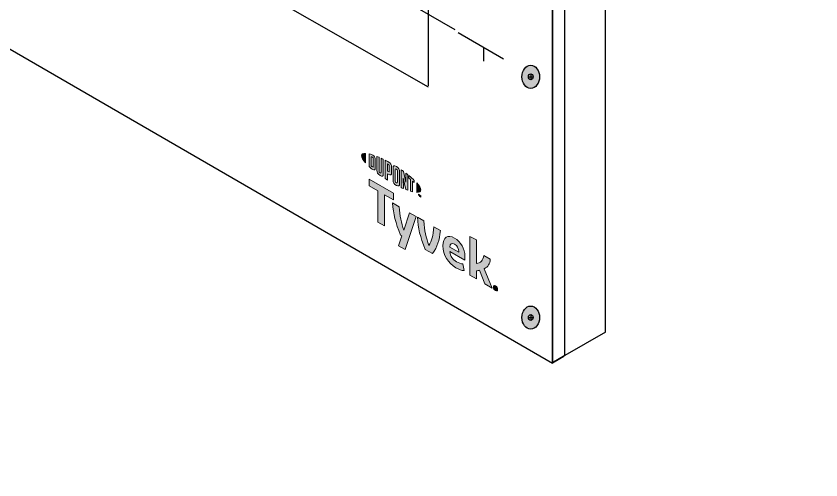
# Model space of a CAD drawing. Extents: x -1140 to 5605, y -816 to 2382.
# Drawn here: x 3207.4 to 3541.5, y -184.6 to 8 of the extents above; entities that cross this region are included whole.
import ezdxf

# ---------------------------------------------------------------- set-up
doc = ezdxf.new("R2010")
doc.units = 0
doc.header["$MEASUREMENT"] = 0
for name, pattern in [('AI-Linetype-57', [13.504076, 9.002717, -4.501359]), ('AI-Linetype-58', [13.504076, 9.002717, -4.501359]), ('AI-Linetype-59', [27, 18, -9])]:
    doc.linetypes.add(name, pattern=pattern)
for name, color, linetype, lineweight in [('G-ANNO-TTLB', 7, 'Continuous', 0), ('TYVEK', 7, 'Continuous', 0), ('wall scratch', 7, 'Continuous', 0), ('X-REF - TRACED', 7, 'Continuous', 0)]:
    doc.layers.add(name, color=color, linetype=linetype, lineweight=lineweight)

# ---------------------------------------------------------------- blocks, each defined once
blk = doc.blocks.new('Block_41')
at = {"layer": 'wall scratch', "color": 18, "lineweight": 25, "true_color": 0x000000}
for points in [[(3161.54, 19.86)], [(3430.41, -135.8)]]:
    blk.add_lwpolyline(points, dxfattribs=at)
blk = doc.blocks.new('Block_268')
at = {"layer": 'TYVEK', "color": 2, "lineweight": 25, "true_color": 0xffff00}
for points in [[(3252.23, 4.91)], [(3366.66, -59.93)]]:
    blk.add_lwpolyline(points, dxfattribs=at)
blk = doc.blocks.new('Block_269')
at = {"layer": 'TYVEK', "color": 1, "lineweight": 25, "true_color": 0xff0000}
for points in [[(3284.08, -13.48)], [(3366.66, -61.16)]]:
    blk.add_lwpolyline(points, dxfattribs=at)
blk = doc.blocks.new('Block_271')
at = {"layer": 'TYVEK', "color": 1, "lineweight": 25, "true_color": 0xff0000}
for points in [[(3284.08, -13.48)], [(3366.66, -61.16)]]:
    blk.add_lwpolyline(points, dxfattribs=at)
blk = doc.blocks.new('Block_272')
at = {"layer": 'TYVEK', "color": 18, "lineweight": 25, "true_color": 0x000000}
for points in [[(3339.89, 126.69)], [(3339.89, -44.75)]]:
    blk.add_lwpolyline(points, dxfattribs=at)
blk = doc.blocks.new('Block_273')
at = {"layer": 'TYVEK', "color": 4, "lineweight": 25, "true_color": 0x00ffff}
for points in [[(3304.63, -0.25)], [(3366.68, -36.02)]]:
    blk.add_lwpolyline(points, dxfattribs=at)
blk = doc.blocks.new('Block_274')
at = {"layer": 'TYVEK', "color": 4, "linetype": 'AI-Linetype-57', "lineweight": 25, "true_color": 0x00ffff}
blk.add_lwpolyline([(3387.63, -47.81)], dxfattribs=at)
at = {"layer": 'TYVEK', "color": 4, "linetype": 'AI-Linetype-58', "lineweight": 25, "true_color": 0x00ffff}
blk.add_lwpolyline([(3366.68, -59.78)], dxfattribs=at)
blk = doc.blocks.new('Block_275')
at = {"layer": 'TYVEK', "color": 4, "lineweight": 25, "true_color": 0x00ffff}
for points in [[(3304.63, -0.25)], [(3284.32, -11.86)]]:
    blk.add_lwpolyline(points, dxfattribs=at)
blk = doc.blocks.new('Block_277')
at = {"layer": 'TYVEK', "color": 4, "lineweight": 25, "true_color": 0x00ffff}
for points in [[(3252.43, 5.08)], [(3366.68, -59.78)]]:
    blk.add_lwpolyline(points, dxfattribs=at)
blk = doc.blocks.new('Block_278')
at = {"layer": 'TYVEK', "color": 2, "lineweight": 25, "true_color": 0xffff00}
for points in [[(3252.19, 4.91)], [(3366.66, -59.93)]]:
    blk.add_lwpolyline(points, dxfattribs=at)
blk = doc.blocks.new('Block_279')
at = {"layer": 'TYVEK', "color": 2, "lineweight": 25, "true_color": 0xffff00}
for points in [[(3257.11, 7.69)], [(3366.36, -55.39)]]:
    blk.add_lwpolyline(points, dxfattribs=at)
blk = doc.blocks.new('Block_280')
at = {"layer": 'TYVEK', "color": 1, "lineweight": 25, "true_color": 0xff0000}
for points in [[(3284.08, -13.48)], [(3366.66, -61.16)]]:
    blk.add_lwpolyline(points, dxfattribs=at)
blk = doc.blocks.new('Block_282')
at = {"layer": 'TYVEK', "color": 2, "lineweight": 25, "true_color": 0xffff00}
for points in [[(3256.15, 259.65)], [(3256.15, -41.76)]]:
    blk.add_lwpolyline(points, dxfattribs=at)
blk = doc.blocks.new('Block_283')
at = {"layer": 'TYVEK', "color": 1, "lineweight": 25, "true_color": 0xff0000}
for points in [[(3256.35, 283.74)], [(3256.35, -41.47)]]:
    blk.add_lwpolyline(points, dxfattribs=at)
blk = doc.blocks.new('Block_360')
at = {"layer": 'TYVEK', "true_color": 0x003b71, "transparency": 33554687}
h = blk.add_hatch(color=156, dxfattribs=at)
h.dxf.hatch_style = 2
edge = h.paths.add_edge_path()
edge.add_ellipse((3421.03, -117.21), major_axis=(0, 4.78), ratio=0.766948, start_angle=0, end_angle=360)
at = {"layer": 'TYVEK', "color": 18, "lineweight": 25, "true_color": 0x000000}
for p, q in [((3421.03, -115.95), (3421.03, -118.42)), ((3420.05, -117.18), (3422, -117.18))]:
    blk.add_line(p, q, dxfattribs=at)
for centre, major_axis, ratio in [((3421.03, -117.21), (0, 4.78), 0.766948), ((3421.03, -117.18), (0, 1.23), 0.788846)]:
    blk.add_ellipse(centre, major_axis=major_axis, ratio=ratio, dxfattribs=at)
blk = doc.blocks.new('Block_363')
at = {"layer": 'TYVEK', "true_color": 0x003b71, "transparency": 33554687}
h = blk.add_hatch(color=156, dxfattribs=at)
h.dxf.hatch_style = 2
edge = h.paths.add_edge_path()
edge.add_ellipse((3421.03, -17.25), major_axis=(0, 4.78), ratio=0.766948, start_angle=0, end_angle=360)
at = {"layer": 'TYVEK', "color": 18, "lineweight": 25, "true_color": 0x000000}
for p, q in [((3421.03, -15.99), (3421.03, -18.46)), ((3420.05, -17.22), (3422, -17.22))]:
    blk.add_line(p, q, dxfattribs=at)
blk.add_lwpolyline([(3420.52, -22.37)], dxfattribs=at)
for centre, major_axis, ratio in [((3421.03, -17.25), (0, 4.78), 0.766948), ((3421.03, -17.22), (0, 1.23), 0.788846)]:
    blk.add_ellipse(centre, major_axis=major_axis, ratio=ratio, dxfattribs=at)
blk = doc.blocks.new('Block_547')
at = {"layer": 'X-REF - TRACED', "true_color": 0x848484, "transparency": 33554687}
h = blk.add_hatch(color=252, dxfattribs=at)
h.dxf.hatch_style = 2
edge = h.paths.add_edge_path()
edge.add_spline(control_points=[(3350.77, -50.02), (3350.77, -50.74), (3351.38, -51.77), (3352.44, -52.97), (3352.44, -52.97), (3352.44, -49.02), (3352.44, -49.02), (3351.38, -48.98), (3350.77, -49.3), (3350.77, -50.02)], knot_values=[0, 0, 0, 0, 1, 1, 1, 2, 2, 2, 3, 3, 3, 3], degree=3, periodic=0)
h = blk.add_hatch(color=252, dxfattribs=at)
h.dxf.hatch_style = 2
edge = h.paths.add_edge_path()
edge.add_spline(control_points=[(3355.65, -54.45), (3355.65, -54.75), (3355.49, -54.76), (3355.3, -54.65), (3355.15, -54.57), (3354.93, -54.37), (3354.74, -54.21), (3354.74, -54.21), (3354.74, -50.44), (3354.74, -50.44), (3354.93, -50.49), (3355.15, -50.56), (3355.3, -50.64), (3355.49, -50.75), (3355.65, -50.95), (3355.65, -51.25), (3355.65, -51.25), (3355.65, -54.45), (3355.65, -54.45)], knot_values=[0, 0, 0, 0, 1, 1, 1, 2, 2, 2, 3, 3, 3, 4, 4, 4, 5, 5, 5, 6, 6, 6, 6], degree=3, periodic=0)
edge = h.paths.add_edge_path()
edge.add_spline(control_points=[(3355.43, -49.73), (3355.13, -49.56), (3354.7, -49.41), (3353.92, -49.24), (3353.92, -49.24), (3353.92, -54.46), (3353.92, -54.46), (3354.6, -55.09), (3355.13, -55.54), (3355.43, -55.71), (3356.11, -56.1), (3356.5, -55.85), (3356.5, -55.07), (3356.5, -55.07), (3356.5, -51.6), (3356.5, -51.6), (3356.5, -50.83), (3356.11, -50.13), (3355.43, -49.73)], knot_values=[0, 0, 0, 0, 1, 1, 1, 2, 2, 2, 3, 3, 3, 4, 4, 4, 5, 5, 5, 6, 6, 6, 6], degree=3, periodic=0)
h = blk.add_hatch(color=252, dxfattribs=at)
h.dxf.hatch_style = 2
edge = h.paths.add_edge_path()
edge.add_spline(control_points=[(3358.89, -56.93), (3358.89, -57.24), (3358.8, -57.37), (3358.47, -57.14), (3358.15, -56.91), (3358.06, -56.7), (3358.06, -56.34), (3358.06, -56.34), (3358.06, -50.66), (3358.06, -50.66), (3357.85, -50.56), (3357.37, -50.36), (3357.16, -50.27), (3357.16, -50.27), (3357.16, -56.02), (3357.16, -56.02), (3357.16, -56.94), (3357.55, -57.52), (3358.47, -58.18), (3359.31, -58.77), (3359.83, -58.58), (3359.83, -57.56), (3359.83, -57.56), (3359.83, -51.49), (3359.83, -51.49), (3359.65, -51.4), (3359.08, -51.12), (3358.89, -51.04), (3358.89, -51.04), (3358.89, -56.93), (3358.89, -56.93)], knot_values=[0, 0, 0, 0, 1, 1, 1, 2, 2, 2, 3, 3, 3, 4, 4, 4, 5, 5, 5, 6, 6, 6, 7, 7, 7, 8, 8, 8, 9, 9, 9, 10, 10, 10, 10], degree=3, periodic=0)
h = blk.add_hatch(color=252, dxfattribs=at)
h.dxf.hatch_style = 2
edge = h.paths.add_edge_path()
edge.add_spline(control_points=[(3362.31, -56.41), (3362.31, -56.74), (3362.21, -56.85), (3361.83, -56.63), (3361.83, -56.63), (3361.5, -56.44), (3361.5, -56.44), (3361.5, -56.44), (3361.5, -53.42), (3361.5, -53.42), (3361.65, -53.49), (3361.72, -53.54), (3361.81, -53.59), (3362.22, -53.83), (3362.31, -54.06), (3362.31, -54.39), (3362.31, -54.39), (3362.31, -56.41), (3362.31, -56.41)], knot_values=[0, 0, 0, 0, 1, 1, 1, 2, 2, 2, 3, 3, 3, 4, 4, 4, 5, 5, 5, 6, 6, 6, 6], degree=3, periodic=0)
edge = h.paths.add_edge_path()
edge.add_spline(control_points=[(3361.87, -52.55), (3361.7, -52.46), (3361.11, -52.14), (3360.56, -51.86), (3360.56, -51.86), (3360.56, -59.51), (3360.56, -59.51), (3360.75, -59.63), (3361.24, -59.94), (3361.5, -60.1), (3361.5, -60.1), (3361.5, -57.5), (3361.5, -57.5), (3361.5, -57.5), (3361.87, -57.71), (3361.87, -57.71), (3362.85, -58.28), (3363.26, -58.01), (3363.26, -57.04), (3363.26, -57.04), (3363.26, -54.78), (3363.26, -54.78), (3363.26, -53.83), (3362.8, -53.09), (3361.87, -52.55)], knot_values=[0, 0, 0, 0, 1, 1, 1, 2, 2, 2, 3, 3, 3, 4, 4, 4, 5, 5, 5, 6, 6, 6, 7, 7, 7, 8, 8, 8, 8], degree=3, periodic=0)
h = blk.add_hatch(color=252, dxfattribs=at)
h.dxf.hatch_style = 2
edge = h.paths.add_edge_path()
edge.add_spline(control_points=[(3365.66, -61.02), (3365.66, -61.32), (3365.57, -61.42), (3365.24, -61.24), (3364.9, -61.06), (3364.81, -60.84), (3364.81, -60.52), (3364.81, -60.52), (3364.81, -55.75), (3364.81, -55.75), (3364.81, -55.44), (3364.9, -55.32), (3365.24, -55.53), (3365.57, -55.73), (3365.66, -55.94), (3365.66, -56.24), (3365.66, -56.24), (3365.66, -61.02), (3365.66, -61.02)], knot_values=[0, 0, 0, 0, 1, 1, 1, 2, 2, 2, 3, 3, 3, 4, 4, 4, 5, 5, 5, 6, 6, 6, 6], degree=3, periodic=0)
edge = h.paths.add_edge_path()
edge.add_spline(control_points=[(3365.24, -54.46), (3364.37, -53.91), (3363.85, -54.05), (3363.85, -55.06), (3363.85, -55.06), (3363.85, -60.06), (3363.85, -60.06), (3363.85, -61.13), (3364.32, -61.83), (3365.24, -62.32), (3366.14, -62.79), (3366.61, -62.67), (3366.61, -61.54), (3366.61, -61.54), (3366.61, -56.76), (3366.61, -56.76), (3366.61, -55.68), (3366.19, -55.05), (3365.24, -54.46)], knot_values=[0, 0, 0, 0, 1, 1, 1, 2, 2, 2, 3, 3, 3, 4, 4, 4, 5, 5, 5, 6, 6, 6, 6], degree=3, periodic=0)
h = blk.add_hatch(color=252, dxfattribs=at)
h.dxf.hatch_style = 2
edge = h.paths.add_edge_path()
edge.add_spline(control_points=[(3369.21, -61.01), (3369.21, -61.01), (3368.17, -56.52), (3368.17, -56.52), (3367.89, -56.31), (3367.55, -56.07), (3367.28, -55.89), (3367.28, -55.89), (3367.28, -63.24), (3367.28, -63.24), (3367.47, -63.32), (3367.94, -63.54), (3368.19, -63.64), (3368.19, -63.64), (3368.11, -59.27), (3368.11, -59.27), (3368.11, -59.27), (3369.21, -64.07), (3369.21, -64.07), (3369.45, -64.16), (3369.79, -64.29), (3370.01, -64.37), (3370.01, -64.37), (3370.01, -57.91), (3370.01, -57.91), (3369.78, -57.73), (3369.35, -57.4), (3369.15, -57.24), (3369.15, -57.24), (3369.21, -61.01), (3369.21, -61.01)], knot_values=[0, 0, 0, 0, 1, 1, 1, 2, 2, 2, 3, 3, 3, 4, 4, 4, 5, 5, 5, 6, 6, 6, 7, 7, 7, 8, 8, 8, 9, 9, 9, 10, 10, 10, 10], degree=3, periodic=0)
h = blk.add_hatch(color=252, dxfattribs=at)
h.dxf.hatch_style = 2
edge = h.paths.add_edge_path()
edge.add_spline(control_points=[(3370.48, -59.31), (3370.71, -59.49), (3370.94, -59.68), (3371.16, -59.86), (3371.16, -59.86), (3371.16, -64.75), (3371.16, -64.75), (3371.37, -64.81), (3371.75, -64.91), (3372, -64.98), (3372, -64.98), (3372, -60.58), (3372, -60.58), (3372.24, -60.79), (3372.47, -61), (3372.68, -61.19), (3372.68, -61.19), (3372.68, -60.24), (3372.68, -60.24), (3372.02, -59.6), (3371.31, -58.97), (3370.48, -58.29), (3370.48, -58.29), (3370.48, -59.31), (3370.48, -59.31)], knot_values=[0, 0, 0, 0, 1, 1, 1, 2, 2, 2, 3, 3, 3, 4, 4, 4, 5, 5, 5, 6, 6, 6, 7, 7, 7, 8, 8, 8, 8], degree=3, periodic=0)
h = blk.add_hatch(color=252, dxfattribs=at)
h.dxf.hatch_style = 2
edge = h.paths.add_edge_path()
edge.add_spline(control_points=[(3375.37, -64.22), (3375.37, -64.95), (3374.76, -65.27), (3373.69, -65.23), (3373.69, -65.23), (3373.69, -61.29), (3373.69, -61.29), (3374.76, -62.48), (3375.37, -63.51), (3375.37, -64.22)], knot_values=[0, 0, 0, 0, 1, 1, 1, 2, 2, 2, 3, 3, 3, 3], degree=3, periodic=0)
h = blk.add_hatch(color=252, dxfattribs=at)
h.dxf.hatch_style = 2
edge = h.paths.add_edge_path()
edge.add_spline(control_points=[(3374.87, -66.31), (3374.87, -66.31), (3374.97, -66.37), (3374.97, -66.37), (3374.97, -66.37), (3375.12, -66.72), (3375.12, -66.72), (3375.12, -66.72), (3375.27, -66.54), (3375.27, -66.54), (3375.27, -66.54), (3375.37, -66.6), (3375.37, -66.6), (3375.37, -66.6), (3375.37, -67.17), (3375.37, -67.17), (3375.37, -67.17), (3375.28, -67.11), (3375.28, -67.11), (3375.28, -67.11), (3375.28, -66.71), (3375.28, -66.71), (3375.28, -66.71), (3375.13, -66.89), (3375.13, -66.89), (3375.13, -66.89), (3375.12, -66.89), (3375.12, -66.89), (3375.12, -66.89), (3374.97, -66.53), (3374.97, -66.53), (3374.97, -66.53), (3374.97, -66.93), (3374.97, -66.93), (3374.97, -66.93), (3374.87, -66.88), (3374.87, -66.88), (3374.87, -66.88), (3374.87, -66.31), (3374.87, -66.31)], knot_values=[0, 0, 0, 0, 1, 1, 1, 2, 2, 2, 3, 3, 3, 4, 4, 4, 5, 5, 5, 6, 6, 6, 7, 7, 7, 8, 8, 8, 9, 9, 9, 10, 10, 10, 11, 11, 11, 12, 12, 12, 13, 13, 13, 13], degree=3, periodic=0)
edge = h.paths.add_edge_path()
edge.add_spline(control_points=[(3374.52, -66.2), (3374.52, -66.2), (3374.37, -66.12), (3374.37, -66.12), (3374.37, -66.12), (3374.37, -66.02), (3374.37, -66.02), (3374.37, -66.02), (3374.77, -66.25), (3374.77, -66.25), (3374.77, -66.25), (3374.77, -66.35), (3374.77, -66.35), (3374.77, -66.35), (3374.61, -66.26), (3374.61, -66.26), (3374.61, -66.26), (3374.61, -66.73), (3374.61, -66.73), (3374.61, -66.73), (3374.52, -66.67), (3374.52, -66.67), (3374.52, -66.67), (3374.52, -66.2), (3374.52, -66.2)], knot_values=[0, 0, 0, 0, 1, 1, 1, 2, 2, 2, 3, 3, 3, 4, 4, 4, 5, 5, 5, 6, 6, 6, 7, 7, 7, 8, 8, 8, 8], degree=3, periodic=0)
at = {"layer": 'X-REF - TRACED'}
for points, knots in [([(3350.77, -50.02), (3350.77, -50.74), (3351.38, -51.77), (3352.44, -52.97), (3352.44, -52.97), (3352.44, -49.02), (3352.44, -49.02), (3351.38, -48.98), (3350.77, -49.3), (3350.77, -50.02)], [0, 0, 0, 0, 1, 1, 1, 2, 2, 2, 3, 3, 3, 3]), ([(3355.43, -49.73), (3355.13, -49.56), (3354.7, -49.41), (3353.92, -49.24), (3353.92, -49.24), (3353.92, -54.46), (3353.92, -54.46), (3354.6, -55.09), (3355.13, -55.54), (3355.43, -55.71), (3356.11, -56.1), (3356.5, -55.85), (3356.5, -55.07), (3356.5, -55.07), (3356.5, -51.6), (3356.5, -51.6), (3356.5, -50.83), (3356.11, -50.13), (3355.43, -49.73)], [0, 0, 0, 0, 1, 1, 1, 2, 2, 2, 3, 3, 3, 4, 4, 4, 5, 5, 5, 6, 6, 6, 6]), ([(3355.65, -54.45), (3355.65, -54.75), (3355.49, -54.76), (3355.3, -54.65), (3355.15, -54.57), (3354.93, -54.37), (3354.74, -54.21), (3354.74, -54.21), (3354.74, -50.44), (3354.74, -50.44), (3354.93, -50.49), (3355.15, -50.56), (3355.3, -50.64), (3355.49, -50.75), (3355.65, -50.95), (3355.65, -51.25), (3355.65, -51.25), (3355.65, -54.45), (3355.65, -54.45)], [0, 0, 0, 0, 1, 1, 1, 2, 2, 2, 3, 3, 3, 4, 4, 4, 5, 5, 5, 6, 6, 6, 6]), ([(3358.89, -56.93), (3358.89, -57.24), (3358.8, -57.37), (3358.47, -57.14), (3358.15, -56.91), (3358.06, -56.7), (3358.06, -56.34), (3358.06, -56.34), (3358.06, -50.66), (3358.06, -50.66), (3357.85, -50.56), (3357.37, -50.36), (3357.16, -50.27), (3357.16, -50.27), (3357.16, -56.02), (3357.16, -56.02), (3357.16, -56.94), (3357.55, -57.52), (3358.47, -58.18), (3359.31, -58.77), (3359.83, -58.58), (3359.83, -57.56), (3359.83, -57.56), (3359.83, -51.49), (3359.83, -51.49), (3359.65, -51.4), (3359.08, -51.12), (3358.89, -51.04), (3358.89, -51.04), (3358.89, -56.93), (3358.89, -56.93)], [0, 0, 0, 0, 1, 1, 1, 2, 2, 2, 3, 3, 3, 4, 4, 4, 5, 5, 5, 6, 6, 6, 7, 7, 7, 8, 8, 8, 9, 9, 9, 10, 10, 10, 10]), ([(3361.87, -52.55), (3361.7, -52.46), (3361.11, -52.14), (3360.56, -51.86), (3360.56, -51.86), (3360.56, -59.51), (3360.56, -59.51), (3360.75, -59.63), (3361.24, -59.94), (3361.5, -60.1), (3361.5, -60.1), (3361.5, -57.5), (3361.5, -57.5), (3361.5, -57.5), (3361.87, -57.71), (3361.87, -57.71), (3362.85, -58.28), (3363.26, -58.01), (3363.26, -57.04), (3363.26, -57.04), (3363.26, -54.78), (3363.26, -54.78), (3363.26, -53.83), (3362.8, -53.09), (3361.87, -52.55)], [0, 0, 0, 0, 1, 1, 1, 2, 2, 2, 3, 3, 3, 4, 4, 4, 5, 5, 5, 6, 6, 6, 7, 7, 7, 8, 8, 8, 8]), ([(3362.31, -56.41), (3362.31, -56.74), (3362.21, -56.85), (3361.83, -56.63), (3361.83, -56.63), (3361.5, -56.44), (3361.5, -56.44), (3361.5, -56.44), (3361.5, -53.42), (3361.5, -53.42), (3361.65, -53.49), (3361.72, -53.54), (3361.81, -53.59), (3362.22, -53.83), (3362.31, -54.06), (3362.31, -54.39), (3362.31, -54.39), (3362.31, -56.41), (3362.31, -56.41)], [0, 0, 0, 0, 1, 1, 1, 2, 2, 2, 3, 3, 3, 4, 4, 4, 5, 5, 5, 6, 6, 6, 6]), ([(3365.24, -54.46), (3364.37, -53.91), (3363.85, -54.05), (3363.85, -55.06), (3363.85, -55.06), (3363.85, -60.06), (3363.85, -60.06), (3363.85, -61.13), (3364.32, -61.83), (3365.24, -62.32), (3366.14, -62.79), (3366.61, -62.67), (3366.61, -61.54), (3366.61, -61.54), (3366.61, -56.76), (3366.61, -56.76), (3366.61, -55.68), (3366.19, -55.05), (3365.24, -54.46)], [0, 0, 0, 0, 1, 1, 1, 2, 2, 2, 3, 3, 3, 4, 4, 4, 5, 5, 5, 6, 6, 6, 6]), ([(3365.66, -61.02), (3365.66, -61.32), (3365.57, -61.42), (3365.24, -61.24), (3364.9, -61.06), (3364.81, -60.84), (3364.81, -60.52), (3364.81, -60.52), (3364.81, -55.75), (3364.81, -55.75), (3364.81, -55.44), (3364.9, -55.32), (3365.24, -55.53), (3365.57, -55.73), (3365.66, -55.94), (3365.66, -56.24), (3365.66, -56.24), (3365.66, -61.02), (3365.66, -61.02)], [0, 0, 0, 0, 1, 1, 1, 2, 2, 2, 3, 3, 3, 4, 4, 4, 5, 5, 5, 6, 6, 6, 6]), ([(3369.21, -61.01), (3369.21, -61.01), (3368.17, -56.52), (3368.17, -56.52), (3367.89, -56.31), (3367.55, -56.07), (3367.28, -55.89), (3367.28, -55.89), (3367.28, -63.24), (3367.28, -63.24), (3367.47, -63.32), (3367.94, -63.54), (3368.19, -63.64), (3368.19, -63.64), (3368.11, -59.27), (3368.11, -59.27), (3368.11, -59.27), (3369.21, -64.07), (3369.21, -64.07), (3369.45, -64.16), (3369.79, -64.29), (3370.01, -64.37), (3370.01, -64.37), (3370.01, -57.91), (3370.01, -57.91), (3369.78, -57.73), (3369.35, -57.4), (3369.15, -57.24), (3369.15, -57.24), (3369.21, -61.01), (3369.21, -61.01)], [0, 0, 0, 0, 1, 1, 1, 2, 2, 2, 3, 3, 3, 4, 4, 4, 5, 5, 5, 6, 6, 6, 7, 7, 7, 8, 8, 8, 9, 9, 9, 10, 10, 10, 10]), ([(3370.48, -59.31), (3370.71, -59.49), (3370.94, -59.68), (3371.16, -59.86), (3371.16, -59.86), (3371.16, -64.75), (3371.16, -64.75), (3371.37, -64.81), (3371.75, -64.91), (3372, -64.98), (3372, -64.98), (3372, -60.58), (3372, -60.58), (3372.24, -60.79), (3372.47, -61), (3372.68, -61.19), (3372.68, -61.19), (3372.68, -60.24), (3372.68, -60.24), (3372.02, -59.6), (3371.31, -58.97), (3370.48, -58.29), (3370.48, -58.29), (3370.48, -59.31), (3370.48, -59.31)], [0, 0, 0, 0, 1, 1, 1, 2, 2, 2, 3, 3, 3, 4, 4, 4, 5, 5, 5, 6, 6, 6, 7, 7, 7, 8, 8, 8, 8]), ([(3375.37, -64.22), (3375.37, -64.95), (3374.76, -65.27), (3373.69, -65.23), (3373.69, -65.23), (3373.69, -61.29), (3373.69, -61.29), (3374.76, -62.48), (3375.37, -63.51), (3375.37, -64.22)], [0, 0, 0, 0, 1, 1, 1, 2, 2, 2, 3, 3, 3, 3]), ([(3374.52, -66.2), (3374.52, -66.2), (3374.37, -66.12), (3374.37, -66.12), (3374.37, -66.12), (3374.37, -66.02), (3374.37, -66.02), (3374.37, -66.02), (3374.77, -66.25), (3374.77, -66.25), (3374.77, -66.25), (3374.77, -66.35), (3374.77, -66.35), (3374.77, -66.35), (3374.61, -66.26), (3374.61, -66.26), (3374.61, -66.26), (3374.61, -66.73), (3374.61, -66.73), (3374.61, -66.73), (3374.52, -66.67), (3374.52, -66.67), (3374.52, -66.67), (3374.52, -66.2), (3374.52, -66.2)], [0, 0, 0, 0, 1, 1, 1, 2, 2, 2, 3, 3, 3, 4, 4, 4, 5, 5, 5, 6, 6, 6, 7, 7, 7, 8, 8, 8, 8]), ([(3374.87, -66.31), (3374.87, -66.31), (3374.97, -66.37), (3374.97, -66.37), (3374.97, -66.37), (3375.12, -66.72), (3375.12, -66.72), (3375.12, -66.72), (3375.27, -66.54), (3375.27, -66.54), (3375.27, -66.54), (3375.37, -66.6), (3375.37, -66.6), (3375.37, -66.6), (3375.37, -67.17), (3375.37, -67.17), (3375.37, -67.17), (3375.28, -67.11), (3375.28, -67.11), (3375.28, -67.11), (3375.28, -66.71), (3375.28, -66.71), (3375.28, -66.71), (3375.13, -66.89), (3375.13, -66.89), (3375.13, -66.89), (3375.12, -66.89), (3375.12, -66.89), (3375.12, -66.89), (3374.97, -66.53), (3374.97, -66.53), (3374.97, -66.53), (3374.97, -66.93), (3374.97, -66.93), (3374.97, -66.93), (3374.87, -66.88), (3374.87, -66.88), (3374.87, -66.88), (3374.87, -66.31), (3374.87, -66.31)], [0, 0, 0, 0, 1, 1, 1, 2, 2, 2, 3, 3, 3, 4, 4, 4, 5, 5, 5, 6, 6, 6, 7, 7, 7, 8, 8, 8, 9, 9, 9, 10, 10, 10, 11, 11, 11, 12, 12, 12, 13, 13, 13, 13])]:
    blk.add_open_spline(points, degree=3, knots=knots, dxfattribs=at)
blk = doc.blocks.new('Block_551')
at = {"layer": 'X-REF - TRACED', "true_color": 0x848484, "transparency": 33554687}
h = blk.add_hatch(color=252, dxfattribs=at)
h.dxf.hatch_style = 2
h.paths.add_polyline_path([(3364.02, -65.55), (3353.92, -59.72), (3353.92, -62.46), (3357.57, -64.57), (3357.57, -77.57), (3360.37, -79.18), (3360.37, -66.19), (3364.02, -68.3)])
h = blk.add_hatch(color=252, dxfattribs=at)
h.dxf.hatch_style = 2
edge = h.paths.add_edge_path()
edge.add_spline(control_points=[(3380.81, -79.5), (3380.64, -83.24), (3379.89, -85.42), (3378.73, -87.29), (3377.61, -84.1), (3376.89, -81.08), (3376.67, -77.11), (3376.67, -77.11), (3373.95, -75.53), (3373.95, -75.53), (3374.24, -80.22), (3375.12, -83.63), (3377.24, -88.92), (3377.24, -88.92), (3380.24, -90.66), (3380.24, -90.66), (3382.28, -87.76), (3383.13, -85.35), (3383.52, -81.06), (3383.52, -81.06), (3380.81, -79.5), (3380.81, -79.5)], knot_values=[0, 0, 0, 0, 1, 1, 1, 2, 2, 2, 3, 3, 3, 4, 4, 4, 5, 5, 5, 6, 6, 6, 7, 7, 7, 7], degree=3, periodic=0)
h = blk.add_hatch(color=252, dxfattribs=at)
h.dxf.hatch_style = 2
edge = h.paths.add_edge_path()
edge.add_spline(control_points=[(3387.38, -87.94), (3387.38, -87.94), (3391.11, -90.09), (3391.11, -90.09), (3391.11, -90.09), (3391.11, -89.82), (3391.11, -89.82), (3391.11, -88.57), (3390.52, -87.3), (3389.44, -86.68), (3388.3, -86.02), (3387.56, -86.52), (3387.38, -87.94)], knot_values=[0, 0, 0, 0, 1, 1, 1, 2, 2, 2, 3, 3, 3, 4, 4, 4, 4], degree=3, periodic=0)
edge = h.paths.add_edge_path()
edge.add_spline(control_points=[(3393.32, -97.71), (3392.46, -97.67), (3391.19, -97.24), (3389.89, -96.5), (3386.73, -94.67), (3384.58, -91.14), (3384.58, -87.4), (3384.58, -83.83), (3386.56, -82.54), (3389.44, -84.21), (3392.01, -85.69), (3393.7, -88.76), (3393.7, -91.77), (3393.7, -92.44), (3393.66, -93.01), (3393.62, -93.43), (3393.62, -93.43), (3387.42, -89.85), (3387.42, -89.85), (3387.68, -91.8), (3388.6, -93.14), (3390.17, -94.05), (3391.13, -94.6), (3392.05, -94.89), (3392.89, -94.97), (3392.89, -94.97), (3393.32, -97.71), (3393.32, -97.71)], knot_values=[0, 0, 0, 0, 1, 1, 1, 2, 2, 2, 3, 3, 3, 4, 4, 4, 5, 5, 5, 6, 6, 6, 7, 7, 7, 8, 8, 8, 9, 9, 9, 9], degree=3, periodic=0)
h = blk.add_hatch(color=252, dxfattribs=at)
h.dxf.hatch_style = 2
edge = h.paths.add_edge_path()
edge.add_spline(control_points=[(3401.72, -96.92), (3401.72, -96.92), (3404.98, -104.94), (3404.98, -104.94), (3404.98, -104.94), (3402.03, -103.24), (3402.03, -103.24), (3402.03, -103.24), (3399.78, -97.55), (3399.78, -97.55), (3399.37, -97.65), (3398.93, -97.74), (3398.46, -97.8), (3398.46, -97.8), (3398.46, -101.18), (3398.46, -101.18), (3398.46, -101.18), (3395.76, -99.61), (3395.76, -99.61), (3395.76, -99.61), (3395.76, -83.49), (3395.76, -83.49), (3395.76, -83.49), (3398.46, -84.9), (3398.46, -84.9), (3398.46, -84.9), (3398.46, -94.81), (3398.46, -94.81), (3400.31, -94.51), (3401.21, -93.45), (3401.52, -91.45), (3401.52, -91.45), (3404.21, -93), (3404.21, -93), (3404.15, -94.9), (3403.29, -96.14), (3401.72, -96.92)], knot_values=[0, 0, 0, 0, 1, 1, 1, 2, 2, 2, 3, 3, 3, 4, 4, 4, 5, 5, 5, 6, 6, 6, 7, 7, 7, 8, 8, 8, 9, 9, 9, 10, 10, 10, 11, 11, 11, 12, 12, 12, 12], degree=3, periodic=0)
at = {"layer": 'X-REF - TRACED'}
blk.add_lwpolyline([(3364.02, -65.55), (3353.92, -59.72), (3353.92, -62.46), (3357.57, -64.57), (3357.57, -77.57), (3360.37, -79.18), (3360.37, -66.19), (3364.02, -68.3)], close=True, dxfattribs=at)
for points, knots in [([(3380.81, -79.5), (3380.64, -83.24), (3379.89, -85.42), (3378.73, -87.29), (3377.61, -84.1), (3376.89, -81.08), (3376.67, -77.11), (3376.67, -77.11), (3373.95, -75.53), (3373.95, -75.53), (3374.24, -80.22), (3375.12, -83.63), (3377.24, -88.92), (3377.24, -88.92), (3380.24, -90.66), (3380.24, -90.66), (3382.28, -87.76), (3383.13, -85.35), (3383.52, -81.06), (3383.52, -81.06), (3380.81, -79.5), (3380.81, -79.5)], [0, 0, 0, 0, 1, 1, 1, 2, 2, 2, 3, 3, 3, 4, 4, 4, 5, 5, 5, 6, 6, 6, 7, 7, 7, 7]), ([(3393.32, -97.71), (3392.46, -97.67), (3391.19, -97.24), (3389.89, -96.5), (3386.73, -94.67), (3384.58, -91.14), (3384.58, -87.4), (3384.58, -83.83), (3386.56, -82.54), (3389.44, -84.21), (3392.01, -85.69), (3393.7, -88.76), (3393.7, -91.77), (3393.7, -92.44), (3393.66, -93.01), (3393.62, -93.43), (3393.62, -93.43), (3387.42, -89.85), (3387.42, -89.85), (3387.68, -91.8), (3388.6, -93.14), (3390.17, -94.05), (3391.13, -94.6), (3392.05, -94.89), (3392.89, -94.97), (3392.89, -94.97), (3393.32, -97.71), (3393.32, -97.71)], [0, 0, 0, 0, 1, 1, 1, 2, 2, 2, 3, 3, 3, 4, 4, 4, 5, 5, 5, 6, 6, 6, 7, 7, 7, 8, 8, 8, 9, 9, 9, 9]), ([(3401.72, -96.92), (3401.72, -96.92), (3404.98, -104.94), (3404.98, -104.94), (3404.98, -104.94), (3402.03, -103.24), (3402.03, -103.24), (3402.03, -103.24), (3399.78, -97.55), (3399.78, -97.55), (3399.37, -97.65), (3398.93, -97.74), (3398.46, -97.8), (3398.46, -97.8), (3398.46, -101.18), (3398.46, -101.18), (3398.46, -101.18), (3395.76, -99.61), (3395.76, -99.61), (3395.76, -99.61), (3395.76, -83.49), (3395.76, -83.49), (3395.76, -83.49), (3398.46, -84.9), (3398.46, -84.9), (3398.46, -84.9), (3398.46, -94.81), (3398.46, -94.81), (3400.31, -94.51), (3401.21, -93.45), (3401.52, -91.45), (3401.52, -91.45), (3404.21, -93), (3404.21, -93), (3404.15, -94.9), (3403.29, -96.14), (3401.72, -96.92)], [0, 0, 0, 0, 1, 1, 1, 2, 2, 2, 3, 3, 3, 4, 4, 4, 5, 5, 5, 6, 6, 6, 7, 7, 7, 8, 8, 8, 9, 9, 9, 10, 10, 10, 11, 11, 11, 12, 12, 12, 12]), ([(3387.38, -87.94), (3387.38, -87.94), (3391.11, -90.09), (3391.11, -90.09), (3391.11, -90.09), (3391.11, -89.82), (3391.11, -89.82), (3391.11, -88.57), (3390.52, -87.3), (3389.44, -86.68), (3388.3, -86.02), (3387.56, -86.52), (3387.38, -87.94)], [0, 0, 0, 0, 1, 1, 1, 2, 2, 2, 3, 3, 3, 4, 4, 4, 4])]:
    blk.add_open_spline(points, degree=3, knots=knots, dxfattribs=at)
blk = doc.blocks.new('Block_550')
at = {"layer": 'X-REF - TRACED', "true_color": 0x848484, "transparency": 33554687}
h = blk.add_hatch(color=252, dxfattribs=at)
h.dxf.hatch_style = 2
edge = h.paths.add_edge_path()
edge.add_spline(control_points=[(3370.76, -73.69), (3370.76, -73.69), (3368.33, -80.94), (3368.33, -80.94), (3367.3, -77.91), (3366.63, -74.98), (3366.42, -71.19), (3366.42, -71.19), (3363.69, -69.61), (3363.69, -69.61), (3363.99, -74.3), (3364.87, -77.71), (3366.99, -83), (3366.99, -83), (3367.53, -83.32), (3367.53, -83.32), (3367.53, -83.32), (3366.14, -87.46), (3366.14, -87.46), (3366.14, -87.46), (3368.85, -89.02), (3368.85, -89.02), (3368.85, -89.02), (3373.47, -75.25), (3373.47, -75.25), (3373.47, -75.25), (3370.76, -73.69), (3370.76, -73.69)], knot_values=[0, 0, 0, 0, 1, 1, 1, 2, 2, 2, 3, 3, 3, 4, 4, 4, 5, 5, 5, 6, 6, 6, 7, 7, 7, 8, 8, 8, 9, 9, 9, 9], degree=3, periodic=0)
at = {"layer": 'X-REF - TRACED'}
blk.add_open_spline([(3370.76, -73.69), (3370.76, -73.69), (3368.33, -80.94), (3368.33, -80.94), (3367.3, -77.91), (3366.63, -74.98), (3366.42, -71.19), (3366.42, -71.19), (3363.69, -69.61), (3363.69, -69.61), (3363.99, -74.3), (3364.87, -77.71), (3366.99, -83), (3366.99, -83), (3367.53, -83.32), (3367.53, -83.32), (3367.53, -83.32), (3366.14, -87.46), (3366.14, -87.46), (3366.14, -87.46), (3368.85, -89.02), (3368.85, -89.02), (3368.85, -89.02), (3373.47, -75.25), (3373.47, -75.25), (3373.47, -75.25), (3370.76, -73.69), (3370.76, -73.69)], degree=3, knots=[0, 0, 0, 0, 1, 1, 1, 2, 2, 2, 3, 3, 3, 4, 4, 4, 5, 5, 5, 6, 6, 6, 7, 7, 7, 8, 8, 8, 9, 9, 9, 9], dxfattribs=at)
blk.add_blockref('Block_551', (0, 0), dxfattribs=at)
blk = doc.blocks.new('Block_552')
at = {"layer": 'X-REF - TRACED', "true_color": 0x848484, "transparency": 33554687}
h = blk.add_hatch(color=252, dxfattribs=at)
h.dxf.hatch_style = 2
edge = h.paths.add_edge_path()
edge.add_spline(control_points=[(3406.27, -104.63), (3406.27, -104.63), (3406.27, -104.92), (3406.27, -104.92), (3406.27, -104.92), (3406.39, -104.98), (3406.39, -104.98), (3406.49, -105.05), (3406.55, -105.05), (3406.55, -104.94), (3406.55, -104.82), (3406.49, -104.75), (3406.39, -104.69), (3406.39, -104.69), (3406.27, -104.63), (3406.27, -104.63)], knot_values=[0, 0, 0, 0, 1, 1, 1, 2, 2, 2, 3, 3, 3, 4, 4, 4, 5, 5, 5, 5], degree=3, periodic=0)
edge = h.paths.add_edge_path()
edge.add_spline(control_points=[(3406.08, -104.33), (3406.08, -104.33), (3406.39, -104.5), (3406.39, -104.5), (3406.62, -104.64), (3406.74, -104.83), (3406.74, -105.04), (3406.74, -105.18), (3406.68, -105.25), (3406.57, -105.24), (3406.63, -105.4), (3406.7, -105.57), (3406.8, -105.76), (3406.8, -105.76), (3406.57, -105.63), (3406.57, -105.63), (3406.49, -105.46), (3406.43, -105.31), (3406.38, -105.16), (3406.38, -105.16), (3406.27, -105.1), (3406.27, -105.1), (3406.27, -105.1), (3406.27, -105.46), (3406.27, -105.46), (3406.27, -105.46), (3406.08, -105.35), (3406.08, -105.35), (3406.08, -105.35), (3406.08, -104.33), (3406.08, -104.33)], knot_values=[0, 0, 0, 0, 1, 1, 1, 2, 2, 2, 3, 3, 3, 4, 4, 4, 5, 5, 5, 6, 6, 6, 7, 7, 7, 8, 8, 8, 9, 9, 9, 10, 10, 10, 10], degree=3, periodic=0)
edge = h.paths.add_edge_path()
edge.add_spline(control_points=[(3406.4, -104.25), (3405.97, -104), (3405.73, -104.14), (3405.73, -104.65), (3405.73, -105.16), (3405.97, -105.58), (3406.4, -105.83), (3406.82, -106.07), (3407.07, -105.94), (3407.07, -105.42), (3407.07, -104.92), (3406.82, -104.49), (3406.4, -104.25)], knot_values=[0, 0, 0, 0, 1, 1, 1, 2, 2, 2, 3, 3, 3, 4, 4, 4, 4], degree=3, periodic=0)
edge = h.paths.add_edge_path()
edge.add_spline(control_points=[(3406.4, -104.04), (3406.92, -104.35), (3407.27, -104.93), (3407.27, -105.54), (3407.27, -106.15), (3406.92, -106.33), (3406.4, -106.03), (3405.86, -105.72), (3405.52, -105.14), (3405.52, -104.53), (3405.52, -103.93), (3405.87, -103.74), (3406.4, -104.04)], knot_values=[0, 0, 0, 0, 1, 1, 1, 2, 2, 2, 3, 3, 3, 4, 4, 4, 4], degree=3, periodic=0)
at = {"layer": 'X-REF - TRACED'}
for points, knots in [([(3406.4, -104.04), (3406.92, -104.35), (3407.27, -104.93), (3407.27, -105.54), (3407.27, -106.15), (3406.92, -106.33), (3406.4, -106.03), (3405.86, -105.72), (3405.52, -105.14), (3405.52, -104.53), (3405.52, -103.93), (3405.87, -103.74), (3406.4, -104.04)], [0, 0, 0, 0, 1, 1, 1, 2, 2, 2, 3, 3, 3, 4, 4, 4, 4]), ([(3406.4, -104.25), (3405.97, -104), (3405.73, -104.14), (3405.73, -104.65), (3405.73, -105.16), (3405.97, -105.58), (3406.4, -105.83), (3406.82, -106.07), (3407.07, -105.94), (3407.07, -105.42), (3407.07, -104.92), (3406.82, -104.49), (3406.4, -104.25)], [0, 0, 0, 0, 1, 1, 1, 2, 2, 2, 3, 3, 3, 4, 4, 4, 4]), ([(3406.08, -104.33), (3406.08, -104.33), (3406.39, -104.5), (3406.39, -104.5), (3406.62, -104.64), (3406.74, -104.83), (3406.74, -105.04), (3406.74, -105.18), (3406.68, -105.25), (3406.57, -105.24), (3406.63, -105.4), (3406.7, -105.57), (3406.8, -105.76), (3406.8, -105.76), (3406.57, -105.63), (3406.57, -105.63), (3406.49, -105.46), (3406.43, -105.31), (3406.38, -105.16), (3406.38, -105.16), (3406.27, -105.1), (3406.27, -105.1), (3406.27, -105.1), (3406.27, -105.46), (3406.27, -105.46), (3406.27, -105.46), (3406.08, -105.35), (3406.08, -105.35), (3406.08, -105.35), (3406.08, -104.33), (3406.08, -104.33)], [0, 0, 0, 0, 1, 1, 1, 2, 2, 2, 3, 3, 3, 4, 4, 4, 5, 5, 5, 6, 6, 6, 7, 7, 7, 8, 8, 8, 9, 9, 9, 10, 10, 10, 10]), ([(3406.27, -104.63), (3406.27, -104.63), (3406.27, -104.92), (3406.27, -104.92), (3406.27, -104.92), (3406.39, -104.98), (3406.39, -104.98), (3406.49, -105.05), (3406.55, -105.05), (3406.55, -104.94), (3406.55, -104.82), (3406.49, -104.75), (3406.39, -104.69), (3406.39, -104.69), (3406.27, -104.63), (3406.27, -104.63)], [0, 0, 0, 0, 1, 1, 1, 2, 2, 2, 3, 3, 3, 4, 4, 4, 5, 5, 5, 5])]:
    blk.add_open_spline(points, degree=3, knots=knots, dxfattribs=at)
blk = doc.blocks.new('Block_549')
at = {"layer": 'X-REF - TRACED'}
for name in ['Block_550', 'Block_552']:
    blk.add_blockref(name, (0, 0), dxfattribs=at)
blk = doc.blocks.new('Block_548')
at = {"layer": 'X-REF - TRACED'}
blk.add_blockref('Block_549', (0, 0), dxfattribs=at)
blk = doc.blocks.new('Block_546')
at = {"layer": 'X-REF - TRACED'}
for name in ['Block_547', 'Block_548']:
    blk.add_blockref(name, (0, 0), dxfattribs=at)

msp = doc.modelspace()

# ---------------------------------------------------------------- hatches: boundary and pattern name
at = {"layer": 'G-ANNO-TTLB', "true_color": 0xff00ff, "transparency": 33554687}
h = msp.add_hatch(color=6, dxfattribs=at)
edge = h.paths.add_edge_path()
edge.add_spline(control_points=[(5285.56, -733.23), (5285.56, -733.23), (2356.04, -733.23), (2356.04, -733.23), (2356.04, -733.23), (2356.04, 1723.77), (2356.04, 1723.77), (2356.04, 1723.77), (5285.56, 1723.77), (5285.56, 1723.77), (5285.56, 1723.77), (5285.56, -733.23), (5285.56, -733.23)], knot_values=[0, 0, 0, 0, 1, 1, 1, 2, 2, 2, 3, 3, 3, 4, 4, 4, 4], degree=3, periodic=0)
edge = h.paths.add_edge_path()
edge.add_spline(control_points=[(2365.04, 1714.77), (2365.04, 1714.77), (2365.04, -724.23), (2365.04, -724.23), (2365.04, -724.23), (5276.56, -724.23), (5276.56, -724.23), (5276.56, -724.23), (5276.56, 1714.77), (5276.56, 1714.77), (5276.56, 1714.77), (2365.04, 1714.77), (2365.04, 1714.77)], knot_values=[0, 0, 0, 0, 1, 1, 1, 2, 2, 2, 3, 3, 3, 4, 4, 4, 4], degree=3, periodic=0)
edge.add_line((2365.04, 1714.77), (2365.04, 1714.77))

# ---------------------------------------------------------------- linework, layer by layer
at = {"layer": 'G-ANNO-TTLB'}
for points in [[(5285.56, -733.23), (5285.56, -733.23), (2356.04, -733.23), (2356.04, -733.23), (2356.04, -733.23), (2356.04, 1723.77), (2356.04, 1723.77), (2356.04, 1723.77), (5285.56, 1723.77), (5285.56, 1723.77), (5285.56, 1723.77), (5285.56, -733.23), (5285.56, -733.23)], [(2365.04, 1714.77), (2365.04, 1714.77), (2365.04, -724.23), (2365.04, -724.23), (2365.04, -724.23), (5276.56, -724.23), (5276.56, -724.23), (5276.56, -724.23), (5276.56, 1714.77), (5276.56, 1714.77), (5276.56, 1714.77), (2365.04, 1714.77), (2365.04, 1714.77)]]:
    msp.add_open_spline(points, degree=3, knots=[0, 0, 0, 0, 1, 1, 1, 2, 2, 2, 3, 3, 3, 4, 4, 4, 4], dxfattribs=at)
at = {"layer": 'TYVEK', "color": 18, "lineweight": 25, "true_color": 0x000000}
for p in [(3430.01, 288.25), (3161.22, 19.46)]:
    msp.add_line(p, (3430.01, -136.12), dxfattribs=at)
at = {"layer": 'TYVEK', "color": 2, "lineweight": 25, "true_color": 0xffff00}
msp.add_line((3430.01, -136.12), (3430.01, 230.47), dxfattribs=at)
at = {"layer": 'TYVEK', "color": 18, "linetype": 'AI-Linetype-59', "lineweight": 25, "true_color": 0x000000}
msp.add_line((3389.59, 2.21), (3202.49, 110.16), dxfattribs=at)
at = {"layer": 'TYVEK', "color": 4, "lineweight": 25, "true_color": 0x00ffff}
for p, q in [((3214.61, 72.2), (3378.47, -21.41)), ((3378.47, 37.25), (3378.47, -21.03))]:
    msp.add_line(p, q, dxfattribs=at)
at = {"layer": 'TYVEK', "color": 1, "lineweight": 25, "true_color": 0xff0000}
for p, q in [((3390.95, 1.15), (3409.66, -9.8)), ((3401.48, -5.33), (3401.48, -10.7))]:
    msp.add_line(p, q, dxfattribs=at)
at = {"layer": 'TYVEK', "color": 33, "lineweight": 25, "true_color": 0xcc9966}
for points in [[(3257.11, 7.69)], [(3366.66, -40.44)]]:
    msp.add_lwpolyline(points, dxfattribs=at)
at = {"layer": 'TYVEK', "color": 4, "lineweight": 25, "true_color": 0x00ffff}
for points in [[(3252.43, 5.08)], [(3331.54, -21.36)]]:
    msp.add_lwpolyline(points, dxfattribs=at)
at = {"layer": 'TYVEK', "color": 1, "lineweight": 25, "true_color": 0xff0000}
for points in [[(3389.59, 2.21)], [(3223.59, -12.82)]]:
    msp.add_lwpolyline(points, dxfattribs=at)
at = {"layer": 'wall scratch', "color": 33, "lineweight": 25, "true_color": 0xcc9966}
for q in [(3452.03, 301.2), (3435.22, -133.02)]:
    msp.add_line((3452.03, -123.3), q, dxfattribs=at)
at = {"layer": 'wall scratch', "color": 2, "lineweight": 25, "true_color": 0xffff00}
for p, q in [((3435.22, -133.02), (3435.22, 291.47)), ((3434.82, -133.38), (3430.01, -136.16)), ((3435.22, -133.02), (3430.41, -135.8))]:
    msp.add_line(p, q, dxfattribs=at)

# ---------------------------------------------------------------- block references
at = {"layer": 'TYVEK'}
for name in ['Block_283', 'Block_282', 'Block_272', 'Block_279', 'Block_278', 'Block_268', 'Block_277', 'Block_275', 'Block_273', 'Block_363', 'Block_269', 'Block_271', 'Block_280', 'Block_274', 'Block_360']:
    msp.add_blockref(name, (0, 0), dxfattribs=at)
at = {"layer": 'wall scratch'}
msp.add_blockref('Block_41', (0, 0), dxfattribs=at)
at = {"layer": 'X-REF - TRACED'}
msp.add_blockref('Block_546', (0, 0), dxfattribs=at)

doc.saveas('drawing.dxf')
